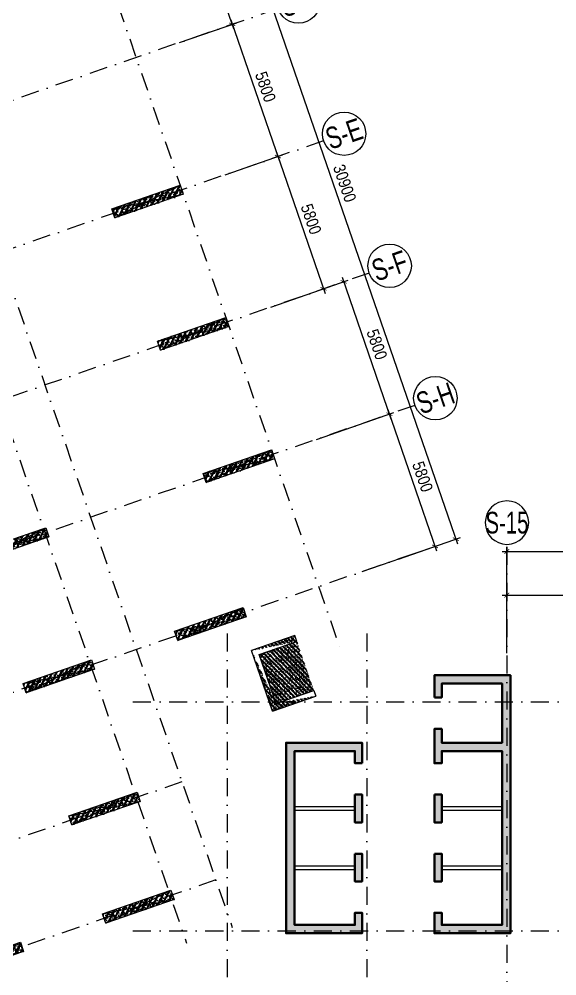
# Model space of a CAD drawing. Header units: millimetres. Extents: x -185400 to 12385, y -14070 to 168686.
# Drawn here: x -54142 to -31849, y 15707 to 55363 of the extents above; entities that cross this region are included whole.
import ezdxf
from ezdxf.enums import TextEntityAlignment as Align

# ---------------------------------------------------------------- set-up
doc = ezdxf.new("R2010")
doc.units = ezdxf.units.MM
doc.header["$LTSCALE"] = 300
doc.header["$MEASUREMENT"] = 0
doc.linetypes.add('DASHDOT', pattern=[1, 0.5, -0.25, 0, -0.25])
for name, color, linetype in [('AUDIT_I_220805193045-1', 50, 'Continuous'), ('AUDIT_I_220807103235-17', 50, 'Continuous'), ('KT-Dim', 8, 'Continuous'), ('KT-Hatch', 251, 'Continuous'), ('KT-Kich thuoc', 9, 'Continuous'), ('KT-Luoi truc South Tower', 8, 'DASHDOT'), ('KT-Thay', 7, 'Continuous'), ('ST_MBDV Cot vach 220805$0$AUDIT_I_220805193045-1', 50, 'Continuous'), ('ST_MBDV Cot vach 220805$0$AUDIT_I_220805193045-5', 6, 'Continuous'), ('Xref_ST_MBDV Cot vach 30.7.2022$0$KT-Net cot vach', 6, 'Continuous')]:
    doc.layers.add(name, color=color, linetype=linetype)
doc.layers.add('ST_MBDV Cot vach 220805$0$Xref_ST_MBDV Cot vach 30.7.2022$0$KT-Net cot vach', color=6, linetype='Continuous', lineweight=50)
doc.styles.add('Arial Narrow', font='ARIALN.TTF')
doc.styles.add('HBA-Text', font='GOTHIC.TTF')
doc.styles.add('ST_MBDV Cot vach 220805$0$HBA-Text', font='GOTHIC.TTF')
doc.dimstyles.new('ccu12-200', dxfattribs={"dimscale": 200, "dimtxt": 2.5, "dimasz": 1, "dimexe": 1, "dimexo": 2, "dimgap": 1, "dimtad": 1, "dimdec": 0, "dimdsep": 46, "dimtxsty": 'Arial Narrow', "dimblk": 'ARCHTICK', "dimcen": -1, "dimdle": 1, "dimclrd": 256, "dimclre": 256, "dimclrt": 3, "dimadec": 0, "dimazin": 2, "dimtfac": 0.1, "dimtdec": 0, "dimtmove": 0, "dimatfit": 1, "dimldrblk": 'ARCHTICK', "dimfxl": 1, "dimtvp": 0.833333, "dimtolj": 1, "dimtzin": 12, "dimarcsym": 0})

# ---------------------------------------------------------------- blocks, each defined once
blk = doc.blocks.new('_ARCHTICK')
at = {"color": 0, "linetype": 'ByBlock', "const_width": 0.15}
blk.add_lwpolyline([(-0.5, -0.5), (0.5, 0.5)], dxfattribs=at)
blk = doc.blocks.new('*D45')
at = {"layer": 'Defpoints', "color": 0, "transparency": 16777216}
for p in [(-45982, 48779), (-41521, 44184), (-44090, 43297, 0)]:
    blk.add_point(p, dxfattribs=at)
at = {"layer": 'KT-Kich thuoc', "lineweight": -2, "transparency": 16777216}
for p, q in [((-45604, 48910), (-43225, 49732)), ((-43479, 49855), (-41455, 43995)), ((-43712, 43427), (-41332, 44249))]:
    blk.add_line(p, q, dxfattribs=at)
at = {"layer": 'KT-Kich thuoc', "lineweight": -2, "transparency": 16777216, "xscale": 200, "yscale": 200, "zscale": 200}
for p, rotation in [((-43414, 49666), 109.0471074763102), ((-41521, 44184), 289.0471074763101)]:
    blk.add_blockref('_ARCHTICK', p, dxfattribs=dict(at, rotation=rotation))
at = {"layer": 'KT-Kich thuoc', "color": 3, "transparency": 16777216, "insert": (-42037, 47074), "char_height": 500, "attachment_point": 5, "rotation": 289.0471, "style": 'Arial Narrow'}
blk.add_mtext('\\A1;5800', dxfattribs=at)
blk = doc.blocks.new('*D46')
at = {"layer": 'Defpoints', "color": 0, "transparency": 16777216}
for p in [(-47874, 54262, 0), (-43413, 49666), (-45982, 48779)]:
    blk.add_point(p, dxfattribs=at)
at = {"layer": 'KT-Kich thuoc', "lineweight": -2, "transparency": 16777216}
for p, q in [((-47496, 54393), (-45117, 55214)), ((-45371, 55338), (-43348, 49477)), ((-45604, 48910), (-43224, 49732))]:
    blk.add_line(p, q, dxfattribs=at)
at = {"layer": 'KT-Kich thuoc', "lineweight": -2, "transparency": 16777216, "xscale": 200, "yscale": 200, "zscale": 200}
for p, rotation in [((-45306, 55149), 109.0471074763102), ((-43413, 49666), 289.0471074763101)]:
    blk.add_blockref('_ARCHTICK', p, dxfattribs=dict(at, rotation=rotation))
at = {"layer": 'KT-Kich thuoc', "color": 3, "transparency": 16777216, "insert": (-43929, 52556), "char_height": 500, "attachment_point": 5, "rotation": 289.0471, "style": 'Arial Narrow'}
blk.add_mtext('\\A1;5800', dxfattribs=at)
blk = doc.blocks.new('*D50')
at = {"layer": 'Defpoints', "color": 0, "transparency": 16777216}
for p in [(-44089, 43297, 0), (-38793, 38990), (-42197, 37814, 0)]:
    blk.add_point(p, dxfattribs=at)
at = {"layer": 'KT-Kich thuoc', "lineweight": -2, "transparency": 16777216}
for p, q in [((-43711, 43427), (-40496, 44537)), ((-40751, 44661), (-38727, 38801)), ((-41819, 37945), (-38604, 39055))]:
    blk.add_line(p, q, dxfattribs=at)
at = {"layer": 'KT-Kich thuoc', "lineweight": -2, "transparency": 16777216, "xscale": 200, "yscale": 200, "zscale": 200}
for p, rotation in [((-40686, 44472), 109.0471074763102), ((-38793, 38990), 289.0471074763101)]:
    blk.add_blockref('_ARCHTICK', p, dxfattribs=dict(at, rotation=rotation))
at = {"layer": 'KT-Kich thuoc', "color": 3, "transparency": 16777216, "insert": (-39309, 41880), "char_height": 500, "attachment_point": 5, "rotation": 289.0471, "style": 'Arial Narrow'}
blk.add_mtext('\\A1;5800', dxfattribs=at)
blk = doc.blocks.new('*D51')
at = {"layer": 'Defpoints', "color": 0, "transparency": 16777216}
for p in [(-42197, 37814, 0), (-36900, 33507), (-40305, 32332, 0)]:
    blk.add_point(p, dxfattribs=at)
at = {"layer": 'KT-Kich thuoc', "lineweight": -2, "transparency": 16777216}
for p, q in [((-41819, 37945), (-38604, 39055)), ((-38858, 39179), (-36835, 33318)), ((-39926, 32462), (-36711, 33573))]:
    blk.add_line(p, q, dxfattribs=at)
at = {"layer": 'KT-Kich thuoc', "lineweight": -2, "transparency": 16777216, "xscale": 200, "yscale": 200, "zscale": 200}
for p, rotation in [((-38793, 38990), 109.0471074763102), ((-36900, 33507), 289.0471074763101)]:
    blk.add_blockref('_ARCHTICK', p, dxfattribs=dict(at, rotation=rotation))
at = {"layer": 'KT-Kich thuoc', "color": 3, "transparency": 16777216, "insert": (-37416, 36397), "char_height": 500, "attachment_point": 5, "rotation": 289.0471, "style": 'Arial Narrow'}
blk.add_mtext('\\A1;5800', dxfattribs=at)
blk = doc.blocks.new('ST_MBDV Cot vach 220805$0$GRID-SYM-flat-103')
at = {"layer": 'ST_MBDV Cot vach 220805$0$AUDIT_I_220805193045-1'}
blk.add_circle((0, 0, 0), 900, dxfattribs=at)
at = {"layer": 'ST_MBDV Cot vach 220805$0$AUDIT_I_220805193045-1', "style": 'ST_MBDV Cot vach 220805$0$HBA-Text'}
blk.add_attdef('GRID', text='', height=900, rotation=19.0471, dxfattribs=at).set_placement((0, 0, 0), align=Align.MIDDLE_CENTER)
blk = doc.blocks.new('*D75')
at = {"layer": 'Defpoints', "color": 0, "transparency": 16777216}
for p in [(-48876, 62062, 0), (-36033, 33807), (-38792, 32854, 0)]:
    blk.add_point(p, dxfattribs=at)
at = {"layer": 'KT-Kich thuoc', "lineweight": -2, "transparency": 16777216}
for p, q in [((-48497, 62193), (-45928, 63080)), ((-46182, 63204), (-35968, 33617)), ((-38414, 32985), (-35844, 33872))]:
    blk.add_line(p, q, dxfattribs=at)
at = {"layer": 'KT-Kich thuoc', "lineweight": -2, "transparency": 16777216, "xscale": 200, "yscale": 200, "zscale": 200}
for p, rotation in [((-46117, 63015), 109.0471074763102), ((-36033, 33807), 289.0471074763101)]:
    blk.add_blockref('_ARCHTICK', p, dxfattribs=dict(at, rotation=rotation))
at = {"layer": 'KT-Kich thuoc', "color": 3, "transparency": 16777216, "insert": (-40645, 48559), "char_height": 500, "attachment_point": 5, "rotation": 289.0471, "style": 'Arial Narrow'}
blk.add_mtext('\\A1;30900', dxfattribs=at)
blk = doc.blocks.new('*D76')
at = {"layer": 'Defpoints', "color": 0, "transparency": 16777216}
for p in [(-47819, 62427), (-48876, 62062), (-47874, 54262)]:
    blk.add_point(p, dxfattribs=at)
at = {"layer": 'KT-Kich thuoc', "lineweight": -2, "transparency": 16777216}
for p, q in [((-48497, 62193), (-47630, 62493)), ((-45240, 54960), (-47884, 62616)), ((-47496, 54393), (-45117, 55214))]:
    blk.add_line(p, q, dxfattribs=at)
at = {"layer": 'KT-Kich thuoc', "lineweight": -2, "transparency": 16777216, "xscale": 200, "yscale": 200, "zscale": 200}
for p, rotation in [((-47819, 62427), 109.0471074763102), ((-45306, 55149), 289.0471074763101)]:
    blk.add_blockref('_ARCHTICK', p, dxfattribs=dict(at, rotation=rotation))
at = {"layer": 'KT-Kich thuoc', "color": 3, "transparency": 16777216, "insert": (-46132, 58937), "char_height": 500, "attachment_point": 5, "rotation": 289.0471, "style": 'Arial Narrow'}
blk.add_mtext('\\A1;7700', dxfattribs=at)
blk = doc.blocks.new('*D77')
at = {"layer": 'Defpoints', "color": 0, "transparency": 16777216}
for p in [(-25223, 31492), (-33923, 28684, 0), (-25223, 28649, 0)]:
    blk.add_point(p, dxfattribs=at)
at = {"layer": 'KT-Kich thuoc', "lineweight": -2, "transparency": 16777216}
for p, q in [((-34123, 31492), (-25023, 31492)), ((-33923, 29084), (-33923, 31692)), ((-25223, 29049), (-25223, 31692))]:
    blk.add_line(p, q, dxfattribs=at)
at = {"layer": 'KT-Kich thuoc', "lineweight": -2, "transparency": 16777216, "xscale": 200, "yscale": 200, "zscale": 200, "rotation": 180}
blk.add_blockref('_ARCHTICK', (-33923, 31492), dxfattribs=at)
at = {"layer": 'KT-Kich thuoc', "lineweight": -2, "transparency": 16777216, "xscale": 200, "yscale": 200, "zscale": 200}
blk.add_blockref('_ARCHTICK', (-25223, 31492), dxfattribs=at)
at = {"layer": 'KT-Kich thuoc', "color": 3, "transparency": 16777216, "insert": (-29573, 31947), "char_height": 500, "attachment_point": 5, "style": 'Arial Narrow'}
blk.add_mtext('\\A1;8700', dxfattribs=at)
blk = doc.blocks.new('*D81')
at = {"layer": 'Defpoints', "color": 0, "transparency": 16777216}
for p in [(-6323, 33292), (-33923, 28921), (-6323, 28921)]:
    blk.add_point(p, dxfattribs=at)
at = {"layer": 'KT-Kich thuoc', "lineweight": -2, "transparency": 16777216}
for p, q in [((-33923, 29321), (-33923, 33492)), ((-6323, 29321), (-6323, 33492)), ((-34123, 33292), (-6123, 33292))]:
    blk.add_line(p, q, dxfattribs=at)
at = {"layer": 'KT-Kich thuoc', "lineweight": -2, "transparency": 16777216, "xscale": 200, "yscale": 200, "zscale": 200, "rotation": 180}
blk.add_blockref('_ARCHTICK', (-33923, 33292), dxfattribs=at)
at = {"layer": 'KT-Kich thuoc', "lineweight": -2, "transparency": 16777216, "xscale": 200, "yscale": 200, "zscale": 200}
blk.add_blockref('_ARCHTICK', (-6323, 33292), dxfattribs=at)
at = {"layer": 'KT-Kich thuoc', "color": 3, "transparency": 16777216, "insert": (-20123, 33747), "char_height": 500, "attachment_point": 5, "style": 'Arial Narrow'}
blk.add_mtext('\\A1;27600', dxfattribs=at)
blk = doc.blocks.new('GRID-SYM-flat-73')
at = {"layer": 'AUDIT_I_220805193045-1'}
blk.add_circle((0, 0, 0), 900, dxfattribs=at)
at = {"layer": 'AUDIT_I_220805193045-1', "style": 'HBA-Text'}
blk.add_attdef('GRID', text='', height=900, rotation=359.6303, dxfattribs=at).set_placement((0, 0, 0), align=Align.MIDDLE_CENTER)
blk = doc.blocks.new('*U94')
h = blk.add_hatch()
h.set_pattern_fill('VATLIEU04', color=250, scale=40, style=0, pattern_type=2)
h.set_pattern_definition([(50, (-550, 3050), (286.904, -25.101), [30, -330]), (355, (-550, 3050), (-55.5, 300.877), [24, -264]), (100.451, (-526.1, 3047.9), (231.404, 275.776), [25.496, -280.457]), (46.184, (-550, 3130), (426.896, -66.208), [45, -495]), (96.636, (-514.43, 3124.5), (373.865, 389.647), [38.244, -420.685]), (351.184, (-550, 3130), (373.865, 389.65), [36, -396]), (21, (-510, 3110), (238.763, -161.048), [30, -330]), (326, (-510, 3110), (97.326, 290.06), [24, -264]), (71.451, (-490.1, 3096.58), (336.09, 129.012), [25.496, -280.457]), (37.5, (-550, 3050), (4.864, 133.1575), [0, -260.8, 0, -268, 0, -265]), (7.5, (-550, 3050), (105.228, 157.7647), [0, -152.8, 0, -254.8, 0, -101]), (327.5, (-639.2, 3050), (213.529, -9.022), [0, -100, 0, -312, 0, -414]), (317.5, (-679.2, 3050), (233.274, 40.042), [0, -130, 0, -207.2, 0, -294]), (45, (-550, 3050), (-120.208, 120.208), []), (45, (-550, 3099), (-120.208, 120.208), [])])
h.paths.add_polyline_path([(-475, -475), (-75, -475), (-75, 2525), (-475, 2525)])
at = {"color": 6, "ltscale": 0.25}
blk.add_lwpolyline([(-475, -475), (-75, -475), (-75, 2525), (-475, 2525)], close=True, dxfattribs=at)
at = {"layer": 'Defpoints', "linetype": 'ByBlock', "ltscale": 30}
for p, q in [((-75, -475), (-475, 2525)), ((-475, -475), (-75, 2525))]:
    blk.add_line(p, q, dxfattribs=at)
blk = doc.blocks.new('Asix South Tower')
at = {"layer": 'KT-Luoi truc South Tower', "ltscale": 5}
for p, q in [((-53965.4, 67304.5), (-40792.5, 29149.9)), ((-61527.4, 64693.7), (-45306.5, 17710.6)), ((-63417.9, 64041.1), (-47197, 17057.9)), ((-43415.2, 55801.6), (-67725.7, 47408.4)), ((-41522.4, 50319.2), (-65827.2, 41928)), ((-39629.6, 44836.7), (-71714.8, 33759.3)), ((-37736.8, 39354.3), (-105450.5, 15976.2)), ((-33923, 33491.9), (-33923, -4459.1)), ((-37735.1, 33218.9), (-103274.2, 10591.7)), ((-45523, 29903.8), (-45523, -4459.1)), ((-39723, 29903.8), (-39723, -4459.1)), ((-49426.2, 27070.4), (10118.8, 27070.4)), ((-47391.3, 23749.2), (-101381.4, 5109.2)), ((-45988, 19684.6), (-99978.1, 1044.6)), ((-49426.2, 17570.4), (10118.8, 17570.4))]:
    blk.add_line(p, q, dxfattribs=at)
at = {"layer": 'KT-Dim'}
ref = blk.add_blockref('GRID-SYM-flat-73', (-33917.9, 34491.9, 0), dxfattribs=dict(at, xscale=-1, rotation=179.6748020054017))
ref.add_attrib('GRID', 'S-15', dxfattribs={"layer": 'AUDIT_I_220807103235-17', "height": 900, "style": 'HBA-Text', "width": 0.7}).set_placement((-33917.9, 34491.9, 0), align=Align.MIDDLE_CENTER)
at = {"layer": 'KT-Kich thuoc'}
ref = blk.add_blockref('ST_MBDV Cot vach 220805$0$GRID-SYM-flat-103', (-42564.5, 56095.3, 0), dxfattribs=at)
ref.add_attrib('GRID', 'S-B', dxfattribs={"layer": 'ST_MBDV Cot vach 220805$0$AUDIT_I_220805193045-1', "height": 900, "rotation": 19, "style": 'ST_MBDV Cot vach 220805$0$HBA-Text', "width": 0.75}).set_placement((-42564.5, 56095.3, 0), align=Align.MIDDLE_CENTER)
ref = blk.add_blockref('ST_MBDV Cot vach 220805$0$GRID-SYM-flat-103', (-40671.7, 50612.9, 0), dxfattribs=at)
ref.add_attrib('GRID', 'S-E', dxfattribs={"layer": 'ST_MBDV Cot vach 220805$0$AUDIT_I_220805193045-1', "height": 900, "rotation": 19, "style": 'ST_MBDV Cot vach 220805$0$HBA-Text', "width": 0.75}).set_placement((-40671.7, 50612.9, 0), align=Align.MIDDLE_CENTER)
ref = blk.add_blockref('ST_MBDV Cot vach 220805$0$GRID-SYM-flat-103', (-38781.7, 45138.8, 0), dxfattribs=at)
ref.add_attrib('GRID', 'S-F', dxfattribs={"layer": 'ST_MBDV Cot vach 220805$0$AUDIT_I_220805193045-1', "height": 900, "rotation": 19, "style": 'ST_MBDV Cot vach 220805$0$HBA-Text', "width": 0.75}).set_placement((-38781.7, 45138.8, 0), align=Align.MIDDLE_CENTER)
ref = blk.add_blockref('ST_MBDV Cot vach 220805$0$GRID-SYM-flat-103', (-36886, 39648, 0), dxfattribs=at)
ref.add_attrib('GRID', 'S-H', dxfattribs={"layer": 'ST_MBDV Cot vach 220805$0$AUDIT_I_220805193045-1', "height": 900, "rotation": 19, "style": 'ST_MBDV Cot vach 220805$0$HBA-Text', "width": 0.75}).set_placement((-36886, 39648, 0), align=Align.MIDDLE_CENTER)
for base, p1, p2, picture, middle in [((-36033, 33806.5), (-48875.5, 62062.4, 0), (-38792.1, 32854, 0), '*D75', (-40644.7, 48559.2)), ((-47818.6, 62427.4), (-47874.4, 54262.1), (-48875.5, 62062.4), '*D76', (-46131.8, 58936.7)), ((-43412.9, 49666.5), (-47874.4, 54262.1, 0), (-45982.3, 48779.4), '*D46', (-43928.9, 52556.3)), ((-41520.8, 44183.8), (-45982.3, 48779.4), (-44090.1, 43296.7, 0), '*D45', (-42036.8, 47073.6))]:
    dim = blk.add_linear_dim(base=base, p1=p1, p2=p2, angle=109.04711, dimstyle='ccu12-200', dxfattribs=at)
    dim.commit()
    dim.dimension.update_dxf_attribs({"geometry": picture, "text_midpoint": middle})
for base, p1, p2, picture, middle in [((-38792.7, 38989.7), (-44089.5, 43296.9, 0), (-42197.3, 37814.3, 0), '*D50', (-39739.1, 41730.9)), ((-36899.9, 33507.3), (-42196.7, 37814.5, 0), (-40304.5, 32331.8, 0), '*D51', (-37846.3, 36248.5))]:
    dim = blk.add_linear_dim(base=base, p1=p1, p2=p2, angle=109.04711, dimstyle='ccu12-200', dxfattribs=at)
    dim.commit()
    dim.dimension.update_dxf_attribs({"geometry": picture, "text_midpoint": middle, "dimtype": 128})
for base, p1, p2, picture, middle in [((-6323, 33291.9), (-33923, 28921.3), (-6323, 28921.3), '*D81', (-20123, 33747.2)), ((-25223, 31491.9), (-33923, 28684.3, 0), (-25223, 28648.7, 0), '*D77', (-29573, 31947.2))]:
    dim = blk.add_linear_dim(base=base, p1=p1, p2=p2, dimstyle='ccu12-200', dxfattribs=at)
    dim.commit()
    dim.dimension.update_dxf_attribs({"geometry": picture, "text_midpoint": middle})

msp = doc.modelspace()

# ---------------------------------------------------------------- hatches: boundary and pattern name
at = {"layer": 'KT-Hatch'}
h = msp.add_hatch(dxfattribs=at)
h.set_pattern_fill('BTCT', color=256, scale=30)
h.set_pattern_definition([(50, (0, 0), (215.17805, -18.82564), [22.5, -247.5]), (355, (0, 0), (-41.6254, 225.6576), [18, -198]), (100.4514, (17.93, -1.57), (173.5528, 206.8319), [19.1221, -210.3426]), (46.1842, (0, 60), (320.1723, -49.6557), [33.75, -371.25]), (96.6356, (26.68, 55.86), (280.3988, 292.2354), [28.683, -315.514]), (351.1842, (0, 60), (280.3986, 292.2356), [27, -297]), (21, (30, 45), (179.0721, -120.78567), [22.5, -247.5]), (326, (30, 45), (72.9946, 217.545), [18, -198]), (71.4514, (44.92, 34.93), (252.0668, 96.75915), [19.1221, -210.3426]), (37.5, (0, 0), (3.64796, 99.86816), [0, -195.6, 0, -201, 0, -198.75]), (7.5, (0, 0), (78.92086, 118.32351), [0, -114.6, 0, -191.1, 0, -75.75]), (327.5, (-66.9, 0), (160.14673, -6.76646), [0, -75, 0, -234, 0, -310.5]), (317.5, (-96.9, 0), (174.95585, 30.0315), [0, -97.5, 0, -155.4, 0, -220.5]), (45, (0, 0), (-79.54951, 79.54951), []), (45, (53.03, 0), (-79.54951, 79.54951), [])])
h.paths.add_polyline_path([(-36923, 19620.4), (-36623, 19620.4), (-36623, 20770.4), (-36923, 20770.4)], flags=17)
h.paths.add_polyline_path([(-36623, 23220.4), (-36923, 23220.4), (-36923, 22070.4), (-36623, 22070.4)], flags=17)
h.paths.add_polyline_path([(-36923, 24520.4), (-36623, 24520.4), (-36623, 25020.4), (-34123, 25020.4), (-34123, 17820.4), (-36623, 17820.4), (-36623, 18320.4), (-36923, 18320.4), (-36923, 17470.4), (-33773, 17470.4), (-33773, 28170.4), (-36923, 28170.4), (-36923, 27245.4), (-36623, 27245.4), (-36623, 27820.4), (-34123, 27820.4), (-34123, 25370.4), (-36623, 25370.4), (-36623, 25945.4), (-36923, 25945.4)])
h.paths.add_polyline_path([(-40223, 17820.4), (-42723, 17820.4), (-42723, 25020.4), (-40223, 25020.4), (-40223, 24520.4), (-39923, 24520.4), (-39923, 25370.4), (-43073, 25370.4), (-43073, 17470.4), (-39923, 17470.4), (-39923, 18320.4), (-40223, 18320.4)])
h.paths.add_polyline_path([(-40223, 19620.4), (-39923, 19620.4), (-39923, 20770.4), (-40223, 20770.4)], flags=17)
h.paths.add_polyline_path([(-40223, 22070.4), (-39923, 22070.4), (-39923, 23220.4), (-40223, 23220.4)], flags=17)
at = {"layer": 'Xref_ST_MBDV Cot vach 30.7.2022$0$KT-Net cot vach'}
h = msp.add_hatch(dxfattribs=at)
h.set_pattern_fill('1BETONG2-BOP', color=250, scale=30, style=0, pattern_type=2)
h.set_pattern_definition([(50, (73389.46, -177045.18), (215.17805, -18.82564), [22.5, -247.5]), (355, (73389.46, -177045.18), (-41.6254, 225.65764), [18, -198]), (100.4514, (73407.39, -177046.75), (173.55281, 206.83186), [19.12206, -210.34263]), (46.1842, (73389.46, -176985.18), (320.1723, -49.6557), [33.75, -371.25]), (96.6356, (73416.14, -176989.32), (280.3988, 292.23536), [28.6831, -315.5139]), (351.1842, (73389.46, -176985.18), (280.3986, 292.2356), [27, -297]), (21, (73419.46, -177000.18), (179.07212, -120.78567), [22.5, -247.5]), (226, (73419.46, -177000.18), (201.56464, -109.66194), [18, -198]), (71.4514, (73434.38, -177010.25), (252.06679, 96.75915), [19.12206, -210.34263]), (67.5, (73389.455, -177045.18), (-46.774855, 88.312339), [0, -195.6, 0, -201, 0, -198.75]), (4.5, (73389.46, -177045.18), (85.005277, 114.030957), [0, -114.6, 0, -191.1, 0, -75.75]), (327.5, (73322.555, -177045.18), (160.14673, -6.766462), [0, -75, 0, -234, 0, -310.5]), (317.5, (73292.56, -177045.18), (174.95585, 30.031495), [0, -97.5, 0, -155.4, 0, -220.5]), (315, (73389.46, -177045.18), (90.156115, 90.156115), []), (315, (73389.46, -177008.43), (90.156115, 90.156115), [])])
edge = h.paths.add_edge_path()
edge.add_line((-42712.4, 29807.8), (-44508.3, 29187.8))
edge.add_line((-42630.8, 29571.5), (-44190.5, 29033))
edge.add_line((-43643.5, 26682.9), (-44510, 29192.6))
edge.add_line((-43488.8, 27000.8), (-44190.5, 29033))
edge.add_line((-43643.5, 26682.9), (-41847.6, 27302.9))
edge.add_line((-43488.8, 27000.8), (-41929.2, 27539.3))
edge.add_line((-41929.2, 27539.3), (-41847.6, 27302.9))
edge.add_line((-42630.8, 29571.5), (-42712.4, 29807.8))

# ---------------------------------------------------------------- linework, layer by layer
at = {"layer": 'KT-Thay'}
for p, q in [((-42723, 22720.4, 0), (-40223, 22720.4, 0)), ((-36623, 22720.4, 0), (-34123, 22720.4, 0)), ((-42723, 22570.4, 0), (-40223, 22570.4, 0)), ((-36623, 22570.4, 0), (-34123, 22570.4, 0)), ((-42723, 20270.4, 0), (-40223, 20270.4, 0)), ((-36623, 20270.4, 0), (-34123, 20270.4, 0)), ((-42723, 20120.4, 0), (-40223, 20120.4, 0)), ((-36623, 20120.4, 0), (-34123, 20120.4, 0))]:
    msp.add_line(p, q, dxfattribs=at)
at = {"layer": 'ST_MBDV Cot vach 220805$0$Xref_ST_MBDV Cot vach 30.7.2022$0$KT-Net cot vach', "elevation": 0}
for points in [[(-36923, 27245.4), (-36923, 28170.4), (-33773, 28170.4), (-33773, 17470.4), (-36923, 17470.4), (-36923, 18320.4), (-36623, 18320.4), (-36623, 17820.4), (-34123, 17820.4), (-34123, 25020.4), (-36623, 25020.4), (-36623, 24520.4), (-36923, 24520.4), (-36923, 25945.4), (-36623, 25945.4), (-36623, 25370.4), (-34123, 25370.4), (-34123, 27820.4), (-36623, 27820.4), (-36623, 27245.4)], [(-39923, 24520.4), (-39923, 25370.4), (-43073, 25370.4), (-43073, 17470.4), (-39923, 17470.4), (-39923, 18320.4), (-40223, 18320.4), (-40223, 17820.4), (-42723, 17820.4), (-42723, 25020.4), (-40223, 25020.4), (-40223, 24520.4)], [(-40223, 23220.4), (-39923, 23220.4), (-39923, 22070.4), (-40223, 22070.4)], [(-36923, 23220.4), (-36623, 23220.4), (-36623, 22070.4), (-36923, 22070.4)], [(-40223, 20770.4), (-39923, 20770.4), (-39923, 19620.4), (-40223, 19620.4)], [(-36923, 20770.4), (-36623, 20770.4), (-36623, 19620.4), (-36923, 19620.4)]]:
    msp.add_lwpolyline(points, close=True, dxfattribs=at)
at = {"layer": 'Xref_ST_MBDV Cot vach 30.7.2022$0$KT-Net cot vach'}
for p, q in [((-42712.4, 29807.8, 0), (-44508.3, 29187.8, 0)), ((-42630.8, 29571.5, 0), (-42712.4, 29807.8, 0)), ((-44190.5, 29033, 0), (-42630.8, 29571.5, 0)), ((-43643.5, 26682.9, 0), (-44510, 29192.6, 0)), ((-43488.8, 27000.8), (-44190.5, 29033, 0)), ((-43488.8, 27000.8), (-41929.2, 27539.3, 0)), ((-41929.2, 27539.3, 0), (-41847.6, 27302.9, 0)), ((-43643.5, 26682.9, 0), (-41847.6, 27302.9, 0))]:
    msp.add_line(p, q, dxfattribs=at)

# ---------------------------------------------------------------- block references
at = {"layer": 'KT-Kich thuoc'}
msp.add_blockref('Asix South Tower', (0, 0), dxfattribs=at)
at = {"layer": 'ST_MBDV Cot vach 220805$0$AUDIT_I_220805193045-5', "linetype": 'ByBlock', "xscale": -0.9999999999999991, "rotation": 289.0471379532163}
for p in [(-49877.1, 47725.8, 0), (-47984.3, 42243.4, 0), (-46091.5, 36760.9, 0), (-55449.5, 33530.1, 0), (-47270.8, 30217.9, 0), (-53556.7, 28047.7, 0), (-51663.9, 22565.2, 0), (-50260.6, 18500.6, 0), (-56499.2, 16346.7, 0)]:
    msp.add_blockref('*U94', p, dxfattribs=at)

doc.saveas('drawing.dxf')
